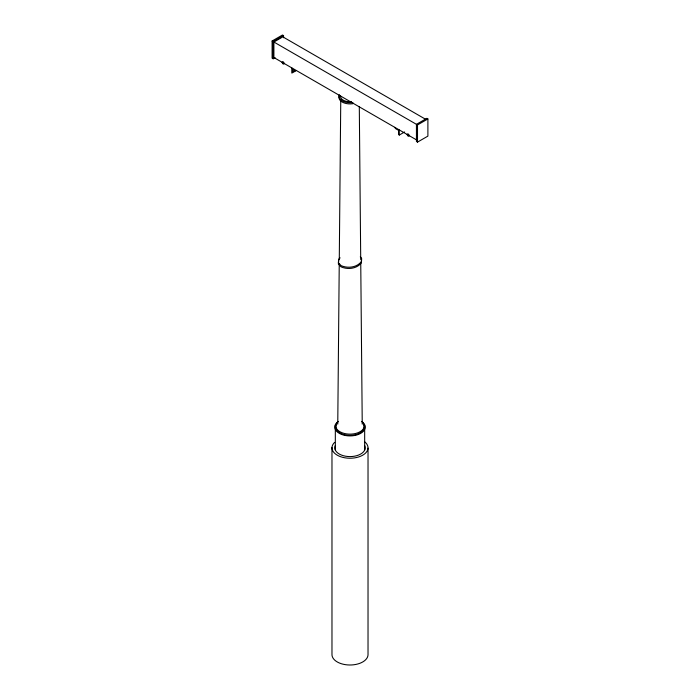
<?xml version="1.0" encoding="UTF-8"?>
<svg xmlns="http://www.w3.org/2000/svg" width="700" height="700" viewBox="0 0 700 700"><rect width="100%" height="100%" fill="white"/><g stroke="black" fill="none" stroke-linecap="round" stroke-linejoin="round"><path stroke-width="1.05" d="M337.759 424.156L339.238 263.882M339.281 259.525L340.769 99.243M338.748 260.382L338.354 263.918L341.084 266.875C347.707 269.754 356.466 268.861 361.252 263.069L361.646 259.534M340.113 257.863L338.748 259.14L338.354 262.684L341.084 265.632C347.707 268.511 356.466 267.619 361.252 261.835L361.646 258.291L360.281 256.812M275.065 57.689L273.175 58.783L272.108 58.161L272.108 40.994L282.494 35L283.561 35.621L283.561 37.765M272.108 40.994L273.175 41.615L283.561 35.621M417.148 140.245L273.892 57.54L273.892 42.026L282.852 36.864L426.108 119.569M296.275 70.464L291.804 73.045L291.804 67.874M394.765 127.321L395.483 128.564L398.527 130.322L398.527 133.84L399.245 135.074L404.618 131.976M273.892 42.026L417.506 124.941L427.892 118.947L427.892 136.115L417.506 142.109L416.439 141.487L416.439 124.329L426.825 118.326L427.892 118.947M295.566 70.875L292.521 69.116L292.521 72.634M359.301 106.881L360.719 259.525M360.745 262.789L362.241 424.156M417.506 124.941L417.506 142.109M399.245 129.911L399.245 135.074M368.025 448.114L368.025 654.885A18.034 10.412 0 0 1 349.493 665A18.034 10.412 0 0 1 331.975 654.299L331.975 447.527M364.674 424.874L364.674 450.091M335.326 424.874L335.326 450.091M293.947 70.044L293.947 71.803M273.175 41.615L273.175 58.783M361.62 421.488A15.199 8.776 0 0 1 360.439 433.519A15.199 8.776 0 0 1 339.561 433.519A15.199 8.776 0 0 1 338.38 421.488M364.674 445.55A15.199 8.776 0 0 1 350 456.593A15.199 8.776 0 0 1 335.326 445.55M364.604 441.717A18.034 10.412 0 0 1 362.39 455.385A18.034 10.412 0 0 1 338.625 455.901A18.034 10.412 0 0 1 334.644 442.365M352.852 103.705A11.034 6.37 0 0 1 339.342 95.9M352.852 102.462A11.034 6.37 0 0 1 339.342 94.657M363.773 425.014A14.263 8.234 0 0 1 350 435.374A14.263 8.234 0 0 1 336.227 425.014M361.953 421.409A14.263 8.234 0 0 1 359.363 432.119A14.263 8.234 0 0 1 340.637 432.119A14.263 8.234 0 0 1 338.047 421.409M351.514 101.728A9.511 5.495 0 0 1 340.524 95.821M282.249 62.562L282.231 62.274A1.312 0.761 60 0 1 283.614 62.212A1.312 0.761 60 0 1 283.71 64.076A1.312 0.761 60 0 1 282.249 62.562M407.304 134.838A1.312 0.761 60 0 0 408.852 136.22A1.312 0.761 60 0 0 408.441 134.181A1.312 0.761 60 0 0 407.304 134.838"/></g></svg>
